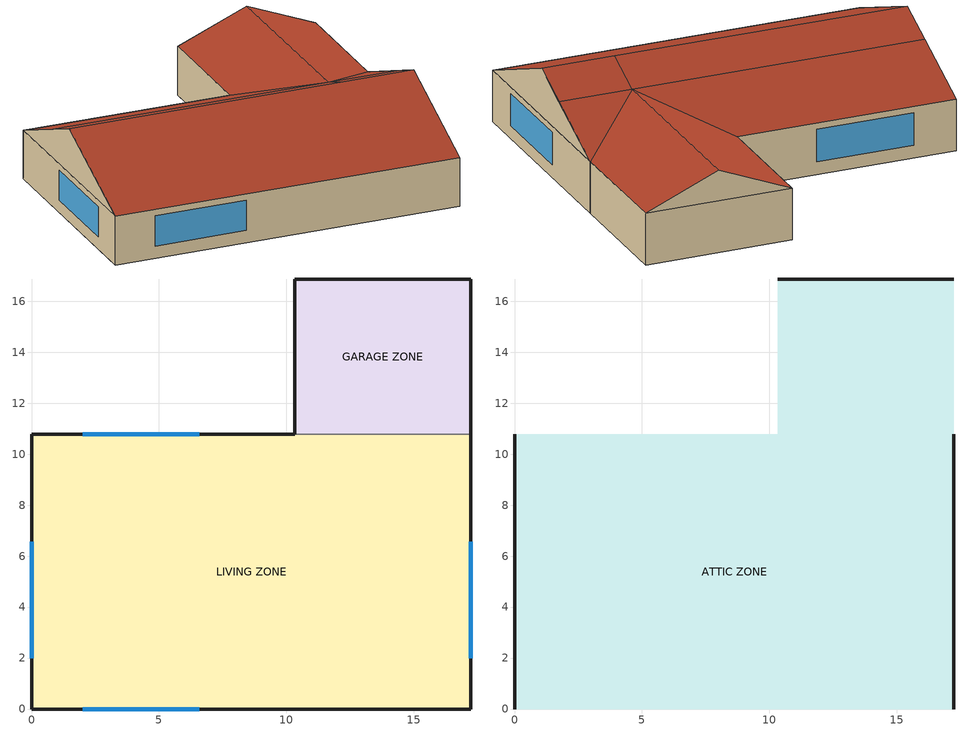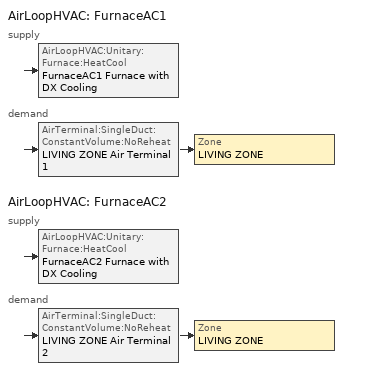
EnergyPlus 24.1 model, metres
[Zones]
GARAGE ZONE
 floor adiabatic (FLOOR:GARAGE): 10.32,10.78 10.32,16.88 17.24,16.88 17.24,10.78 z0
 wall outside (EXTWALL:GARAGE): 17.24,10.78 17.24,16.88 / 10.32,16.88 10.32,10.78 z0:2.44
 wall outside (Garage:SteelDoor): 17.24,16.88 10.32,16.88 z0:2.44
 wall to LIVING ZONE (INTERIORWall): 10.32,10.78 17.24,10.78 z0:2.44
LIVING ZONE
 floor adiabatic (FLOOR:LIVING): 0,0 0,10.78 17.24,10.78 17.24,0 z0
 wall outside (EXTWALL:LIVING): 10.32,10.78 0,10.78 0,0 17.24,0 17.24,10.78 z0:2.44
 window (Dbl Clr 3mm/6mm Air): 17.24,2 17.24,6.57 / 6.57,10.78 2,10.78 / 2,0 6.57,0 / 0,6.57 0,2 z0.61:2.13
ATTIC ZONE
 floor to GARAGE ZONE (CEILING:Garage): 10.32,10.78 10.32,16.88 17.24,16.88 17.24,10.78 z2.44
 floor to LIVING ZONE (reverseCEILING:LIVING): 0,0 0,10.78 17.24,10.78 17.24,0 z2.44
 wall outside (GABLE): 13.78,16.88,3.88 17.24,16.88,2.44 10.32,16.88,2.44; 17.24,5.39,4.68 17.24,0,2.44 17.24,10.78,2.44; 0,5.39,4.68 0,10.78,2.44 0,0,2.44
 roof outside (ROOF): 13.78,16.88,3.88 13.78,7.32,3.88 17.24,10.78,2.44 17.24,16.88,2.44; 13.78,5.39,4.68 13.78,7.32,3.88 0,7.32,3.88 0,5.39,4.68; 13.78,7.32,3.88 10.33,10.78,2.44 0,10.78,2.44 0,7.32,3.88; 17.24,5.39,4.68 17.24,7.32,3.88 13.78,7.32,3.88 13.78,5.39,4.68; 17.24,7.32,3.88 17.24,10.78,2.44 13.78,7.32,3.88; 0,5.39,4.68 0,0,2.44 17.24,0,2.44 17.24,5.39,4.68; 10.32,16.88,2.44 10.32,10.78,2.44 13.78,7.32,3.88 13.78,16.88,3.88
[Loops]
AirLoopHVAC 'FurnaceAC1'
 supply: AirLoopHVAC:Unitary:Furnace:HeatCool 'FurnaceAC1 Furnace with DX Cooling'
 demand: AirTerminal:SingleDuct:ConstantVolume:NoReheat 'LIVING ZONE Air Terminal 1' > Zone 'LIVING ZONE'
AirLoopHVAC 'FurnaceAC2'
 supply: AirLoopHVAC:Unitary:Furnace:HeatCool 'FurnaceAC2 Furnace with DX Cooling'
 demand: AirTerminal:SingleDuct:ConstantVolume:NoReheat 'LIVING ZONE Air Terminal 2' > Zone 'LIVING ZONE'
[Building]
House with 2 Furnace AC: Loads convergence tolerance value=0.001; Maximum number of warmup days=25; Minimum number of warmup days=6; North axis=0; Solar distribution=FullInteriorAndExterior; Temperature convergence tolerance value=0.005; Terrain=Suburbs
[Site:GroundTemperature:BuildingSurface]
20.03, 20.03, 20.13, 20.3, 20.43, 20.52, 20.62, 20.77, 20.78, 20.55, 20.44, 20.2
[Site:Location]
CHICAGO_IL_USA TMY2-94846: Elevation=190; Latitude=41.78; Longitude=-87.75; Time zone=-6
[SizingPeriod:DesignDay] Barometric pressure=99063; Day of month=21; Daylight saving time indicator=No; Humidity condition type=WetBulb; Rain indicator=No; Snow indicator=No; Solar model indicator=ASHRAEClearSky
Name | Daily dry bulb temperature range | Day type | Maximum dry bulb temperature | Month | Sky clearness | Wetbulb or dewpoint at maximum dry bulb | Wind direction | Wind speed
CHICAGO_IL_USA Annual Cooling 1% Design Conditions DB/MCWB | 10.7 | SummerDesignDay | 31.5 | 7 | 1 | 23 | 230 | 5.3
CHICAGO_IL_USA Annual Heating 99% Design Conditions DB | 0 | WinterDesignDay | -17.3 | 1 | 0 | -17.3 | 270 | 4.9
[Construction]
CEILING:Garage: GP01
Dbl Clr 3mm/6mm Air: CLEAR 3MM, AIR 6MM, CLEAR 3MM
EXTWALL:GARAGE: A1 - 1 IN STUCCO, CB11
EXTWALL:LIVING: A1 - 1 IN STUCCO, CB11, GP01
FLOOR:GARAGE: CC03
FLOOR:LIVING: CC03, CP02
GABLE: PW03
Garage:SteelDoor: HF-A3
INTERIORWall: GP01, IN02, GP01
ROOF: AR02, PW03
reverseCEILING:LIVING: GP01, IN05
[Material] Thermal absorptance=0.9
Name | Conductivity | Density | Roughness | Solar absorptance | Specific heat | Thickness | Visible absorptance
A1 - 1 IN STUCCO | 0.691831 | 1858.142 | Smooth | 0.92 | 836.8 | 0.0253898 | 0.92
CB11 | 1.048 | 1105 | MediumRough | 0.2 | 837 | 0.2032 | 0.2
CC03 | 1.31 | 2243 | MediumRough | 0.65 | 837 | 0.1016 | 0.65
GP01 | 0.16 | 801 | MediumSmooth | 0.75 | 837 | 0.0127 | 0.75
HF-A3 | 44.9696 | 7689 | Smooth | 0.2 | 418 | 0.0015 | 0.2
IN02 | 0.043 | 10 | Rough | 0.75 | 837 | 0.0901 | 0.75
IN05 | 0.043 | 10 | Rough | 0.75 | 837 | 0.2458 | 0.75
PW03 | 0.115 | 545 | MediumSmooth | 0.78 | 1213 | 0.0127 | 0.78
[Material:NoMass] Thermal absorptance=0.9
Name | Roughness | Solar absorptance | Thermal resistance | Visible absorptance
AR02 | VeryRough | 0.7 | 0.078 | 0.7
CP02 | Rough | 0.75 | 0.217 | 0.75
[WindowMaterial:Gas]
AIR 6MM: Gas type=Air; Thickness=0.006
[WindowMaterial:Glazing]
CLEAR 3MM: Back side infrared hemispherical emissivity=0.84; Back side solar reflectance at normal incidence=0.075; Back side visible reflectance at normal incidence=0.081; Conductivity=0.9; Front side infrared hemispherical emissivity=0.84; Front side solar reflectance at normal incidence=0.075; Front side visible reflectance at normal incidence=0.081; Infrared transmittance at normal incidence=0; Optical data type=SpectralAverage; Solar transmittance at normal incidence=0.837; Thickness=0.003; Visible transmittance at normal incidence=0.898
[AirLoopHVAC] Design supply air flow rate=Autosize
FurnaceAC1; FurnaceAC2
[AirLoopHVAC:Unitary:Furnace:HeatCool] Controlling zone or thermostat location=LIVING ZONE; Cooling supply air flow rate=Autosize; Dehumidification control type=None; Fan placement=BlowThrough; Heating supply air flow rate=Autosize; Maximum supply air temperature=80; No load supply air flow rate=Autosize; Supply air fan operating mode schedule=HVACTemplate-Always 0
Name | Cooling coil | Heating coil | Supply fan
FurnaceAC1 Furnace with DX Cooling | FurnaceAC1 Cooling Coil | FurnaceAC1 Heating Coil | FurnaceAC1 Supply Fan
FurnaceAC2 Furnace with DX Cooling | FurnaceAC2 Cooling Coil | FurnaceAC2 Heating Coil | FurnaceAC2 Supply Fan
[AirTerminal:SingleDuct:ConstantVolume:NoReheat] Maximum air flow rate=Autosize
LIVING ZONE Air Terminal 1; LIVING ZONE Air Terminal 2
[AvailabilityManager:Scheduled] Schedule=HVACTemplate-Always 1
FurnaceAC1 Availability; FurnaceAC2 Availability
[Coil:Cooling:DX:SingleSpeed] 2023 rated evaporator fan power per volume flow rate=934.4; Condenser type=AirCooled; Crankcase heater capacity=0; Evaporative condenser effectiveness=0; Evaporative condenser pump rated power consumption=0; Gross rated cooling cop=3; Gross rated sensible heat ratio=Autosize; Gross rated total cooling capacity=Autosize; Latent capacity time constant=0; Maximum cycling rate=0; Maximum outdoor dry bulb temperature for crankcase heater operation=10; Nominal time for condensate removal to begin=0; Rated air flow rate=Autosize; Ratio of initial moisture evaporation rate and steady state latent capacity=0
Name | Energy input ratio function of flow fraction curve | Energy input ratio function of temperature curve | Part load fraction correlation curve | Total cooling capacity function of flow fraction curve | Total cooling capacity function of temperature curve
FurnaceAC1 Cooling Coil | FurnaceAC1 DX Coil EIR-FF | FurnaceAC1 DX Coil EIR-FT | FurnaceAC1 DX Coil PLF | FurnaceAC1 DX Coil Cap-FF | FurnaceAC1 DX Coil Cap-FT
FurnaceAC2 Cooling Coil | FurnaceAC2 DX Coil EIR-FF | FurnaceAC2 DX Coil EIR-FT | FurnaceAC2 DX Coil PLF | FurnaceAC2 DX Coil Cap-FF | FurnaceAC2 DX Coil Cap-FT
[Coil:Heating:Fuel] Burner efficiency=0.8; Fuel type=NaturalGas; Nominal capacity=Autosize
FurnaceAC1 Heating Coil; FurnaceAC2 Heating Coil
[ElectricEquipment]
LIVING ZONE ElecEq: Design level=500; Design level calculation method=EquipmentLevel; Fraction latent=0; Fraction lost=0; Fraction radiant=0.3; Schedule=INTERMITTENT; Zone or zonelist or space or spacelist=LIVING ZONE
[Fan:OnOff] Availability schedule=HVACTemplate-Always 1; Fan total efficiency=0.7; Maximum flow rate=Autosize; Motor efficiency=0.9; Motor in airstream fraction=1; Pressure rise=600
FurnaceAC1 Supply Fan; FurnaceAC2 Supply Fan
[Lights]
LIVING ZONE Lights: Design level calculation method=LightingLevel; End use subcategory=GeneralLights; Fraction radiant=0.2; Fraction replaceable=0; Fraction visible=0.2; Lighting level=1000; Return air fraction=0; Schedule=HOUSE LIGHTING; Zone or zonelist or space or spacelist=LIVING ZONE
[People]
LIVING ZONE People: Activity level schedule=Activity Sch; Air velocity schedule=Air Velo Sch; Carbon dioxide generation rate=3.82e-08; Clothing insulation calculation method=ClothingInsulationSchedule; Clothing insulation schedule=Clothing Sch; Fraction radiant=0.3; Mean radiant temperature calculation type=EnclosureAveraged; Number of people=3; Number of people calculation method=People; Number of people schedule=HOUSE OCCUPANCY; Thermal comfort model 1 type=Fanger; Work efficiency schedule=Work Eff Sch; Zone or zonelist or space or spacelist=LIVING ZONE
[Sizing:System] 100 outdoor air in cooling=No; 100 outdoor air in heating=No; Central cooling capacity control method=OnOff; Central cooling design supply air humidity ratio=0.008; Central cooling design supply air temperature=12.8; Central heating design supply air humidity ratio=0.008; Central heating design supply air temperature=50; Central heating maximum system air flow ratio=1; Cooling design capacity=Autosize; Cooling design capacity method=CoolingDesignCapacity; Cooling supply air flow rate=0; Cooling supply air flow rate method=DesignDay; Design outdoor air flow rate=Autosize; Heating design capacity=Autosize; Heating design capacity method=HeatingDesignCapacity; Heating supply air flow rate=0; Heating supply air flow rate method=DesignDay; Precool design humidity ratio=0.008; Precool design temperature=11; Preheat design humidity ratio=0.008; Preheat design temperature=7; System outdoor air method=ZoneSum; Type of load to size on=Sensible; Type of zone sum to use=NonCoincident; Zone maximum outdoor air fraction=1
FurnaceAC1; FurnaceAC2
[Sizing:Zone]
LIVING ZONE: Account for dedicated outdoor air system=No; Cooling design air flow method=DesignDay; Cooling design air flow rate=0; Cooling minimum air flow fraction=0; Dedicated outdoor air high setpoint temperature for design=Autosize; Dedicated outdoor air low setpoint temperature for design=Autosize; Dedicated outdoor air system control strategy=NeutralSupplyAir; Heating design air flow method=DesignDay; Heating design air flow rate=0; Heating maximum air flow fraction=0; Zone cooling design supply air humidity ratio=0.008; Zone cooling design supply air temperature=12.8; Zone cooling design supply air temperature difference=11.11; Zone cooling design supply air temperature input method=SupplyAirTemperature; Zone heating design supply air humidity ratio=0.008; Zone heating design supply air temperature=50; Zone heating design supply air temperature difference=30; Zone heating design supply air temperature input method=SupplyAirTemperature
[ThermostatSetpoint:DualSetpoint]
Main Tstat Dual SP Control: Cooling setpoint temperature schedule=HVACTemplate-Always 23.8888888888889; Heating setpoint temperature schedule=HVACTemplate-Always 21.1111111111111
[Zone] Ceiling height=Autocalculate; Multiplier=1; Type=1; Volume=Autocalculate
ATTIC ZONE; GARAGE ZONE; LIVING ZONE
[ZoneControl:Thermostat]
LIVING ZONE Thermostat: Zone or zonelist=LIVING ZONE; Control 1=Main Tstat Dual SP Control; Control type schedule=HVACTemplate-Always 4
[Zone equipment]
LIVING ZONE: LIVING ZONE Air Terminal 1, LIVING ZONE Air Terminal 2
[Curve:Biquadratic] Maximum value of x=23.88889; Maximum value of y=46.11111; Minimum value of x=12.77778; Minimum value of y=18
Name | Coefficient1 constant | Coefficient2 x | Coefficient3 x 2 | Coefficient4 y | Coefficient5 y 2 | Coefficient6 x y
FurnaceAC1 DX Coil Cap-FT; FurnaceAC2 DX Coil Cap-FT | 0.942588 | 0.00954335 | 0.00068377 | -0.0110427 | 5.249e-06 | -9.72e-06
FurnaceAC1 DX Coil EIR-FT; FurnaceAC2 DX Coil EIR-FT | 0.342414 | 0.034885 | -0.0006237 | 0.00497722 | 0.000437951 | -0.000728028
[Curve:Quadratic]
Name | Maximum value of x | Minimum value of x | Coefficient1 constant | Coefficient2 x | Coefficient3 x 2
FurnaceAC1 DX Coil Cap-FF; FurnaceAC2 DX Coil Cap-FF | 1.5 | 0.5 | 0.8 | 0.2 | 0
FurnaceAC1 DX Coil EIR-FF; FurnaceAC2 DX Coil EIR-FF | 1.5 | 0.5 | 1.1552 | -0.1808 | 0.0256
FurnaceAC1 DX Coil PLF; FurnaceAC2 DX Coil PLF | 1 | 0 | 0.85 | 0.15 | 0
[Schedule:Compact]
Activity Sch: Through: 12/31, For: AllDays, Until: 24:00, 131.8
Air Velo Sch: Through: 12/31, For: AllDays, Until: 24:00, 0.137
Clothing Sch; HVACTemplate-Always 1: Through: 12/31, For: AllDays, Until: 24:00, 1
HOUSE LIGHTING: Through: 12/31, For: WeekDays, Until: 6:00, 0.05, Until: 7:00, 0.2, Until: 17:00, 1, Until: 18:00, 0.5, Until: 24:00, 0.05, For: AllOtherDays, Until: 24:00, 0.05
HOUSE OCCUPANCY: Through: 12/31, For: WeekDays, Until: 6:00, 1, Until: 7:00, 0.1, Until: 8:00, 0.5, Until: 12:00, 1, Until: 13:00, 0.5, Until: 16:00, 1, Until: 17:00, 0.5, Until: 18:00, 0.1, Until: 24:00, 1, For: AllOtherDays, Until: 24:00, 0
HVACTemplate-Always 0; Work Eff Sch: Through: 12/31, For: AllDays, Until: 24:00, 0
HVACTemplate-Always 4: Through: 12/31, For: AllDays, Until: 24:00, 4
HVACTemplate-Always 21.1111111111111: Through: 12/31, For: AllDays, Until: 24:00, 21.1111
HVACTemplate-Always 23.8888888888889: Through: 12/31, For: AllDays, Until: 24:00, 23.8889
INTERMITTENT: Through: 12/31, For: WeekDays, Until: 8:00, 0, Until: 18:00, 1, Until: 24:00, 0, For: AllOtherDays, Until: 24:00, 0
